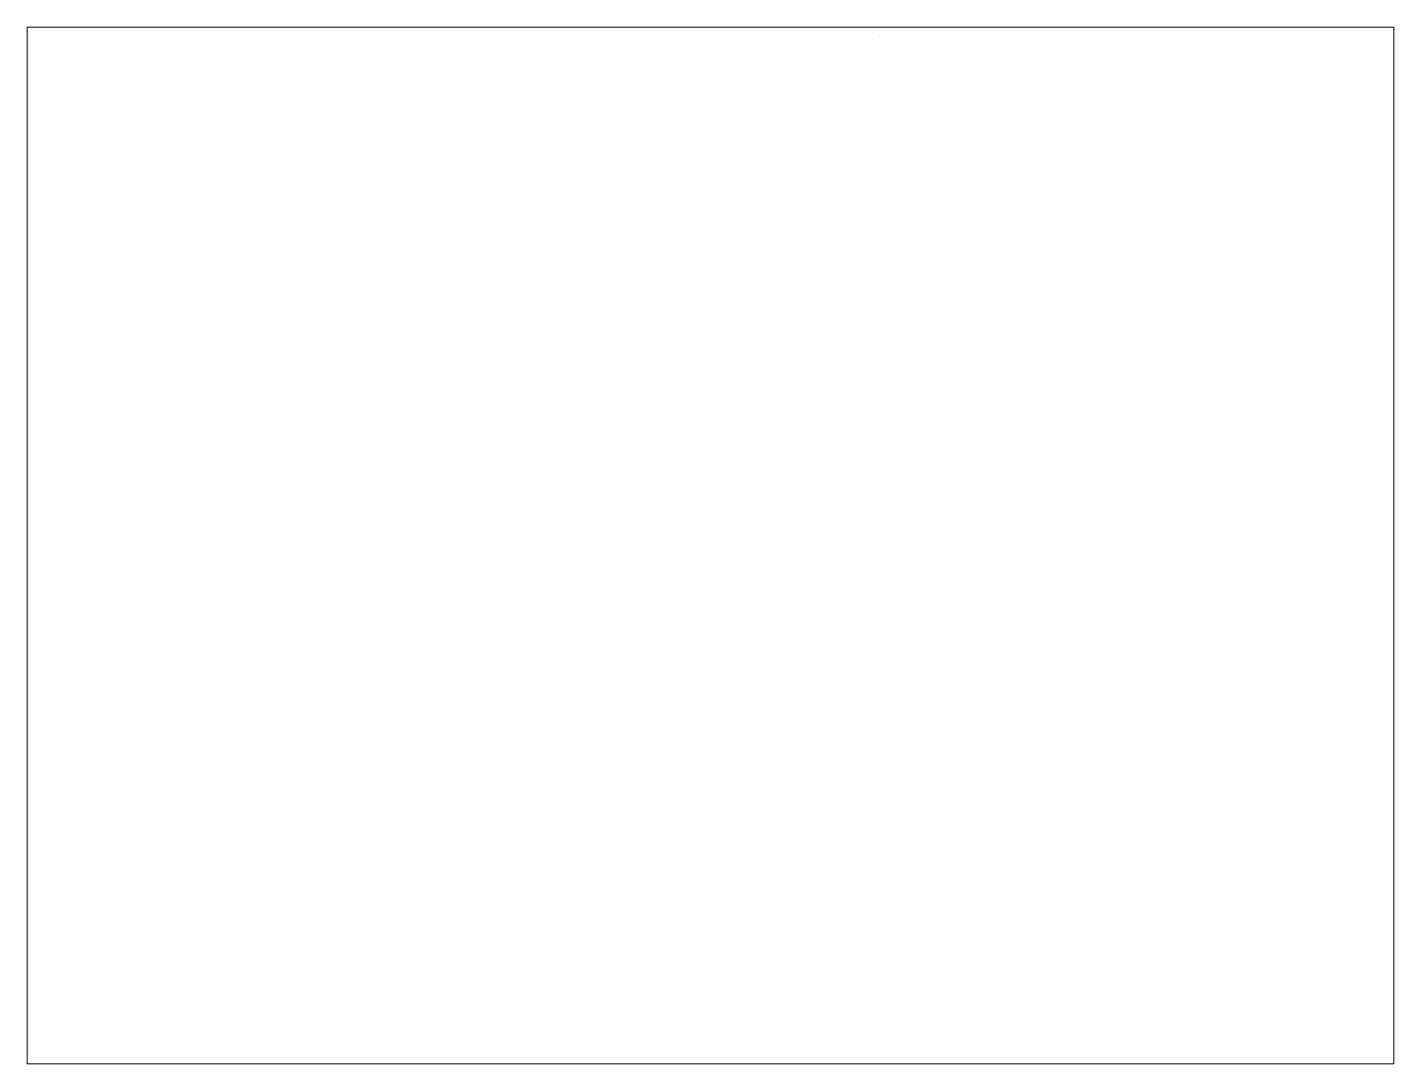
# Paper-space layout 'Layout1' of a CAD drawing. Header units: millimetres. Extents: x 26 to 231, y 20 to 176.
# The model-space entities are those that its viewports show. They can reach past a viewport. Long polylines and large blocks are cut down to what shows.
import ezdxf

# ---------------------------------------------------------------- set-up
doc = ezdxf.new("R2010")
doc.units = ezdxf.units.MM

msp = doc.modelspace()

# ---------------------------------------------------------------- linework, layer by layer
msp.add_ellipse((0, 0), major_axis=(1, 0), ratio=1)

psp = doc.layouts.get("Layout1")

# ---------------------------------------------------------------- viewports
at = {"layer": '0'}
psp.add_viewport(center=(128.5, 97.5), size=(205.6, 156), view_center_point=(-30475265980.954, -91790857125.589), view_height=186859959150.55719, dxfattribs=at)

doc.saveas('drawing.dxf')
